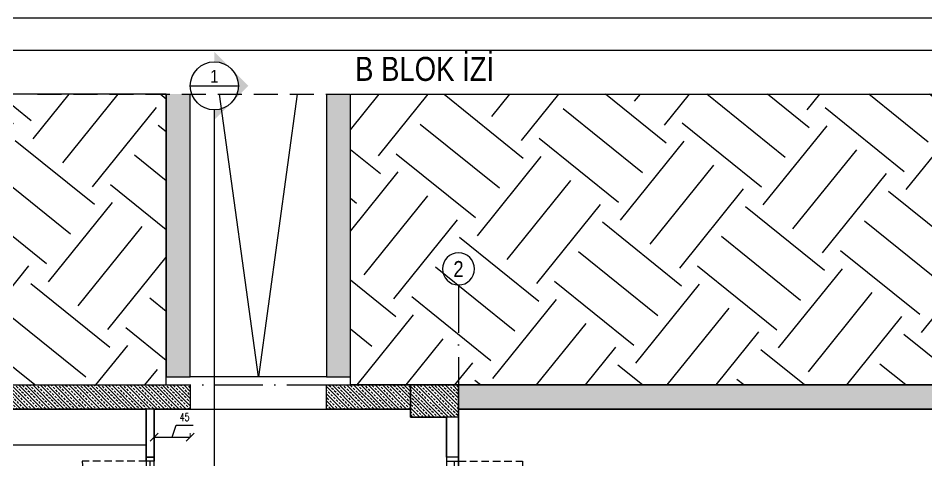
# Model space of a CAD drawing. Header units: millimetres. Extents: x 82776 to 137242, y 11666 to 27998.
# Drawn here: x 95060 to 96195, y 18556 to 19109 of the extents above; entities that cross this region are included whole.
import ezdxf
from ezdxf import colors
from ezdxf.entities.mleader import LeaderData, LeaderLine
from ezdxf.enums import TextEntityAlignment as Align
from ezdxf.math import Vec2, Vec3
from ezdxf.xclip import XClip

# ---------------------------------------------------------------- set-up
doc = ezdxf.new("R2010")
doc.units = ezdxf.units.MM
doc.header["$XCLIPFRAME"] = 0
for name, pattern in [('( Hidden )', [0.375, 0.25, -0.125]), ('ACAD_ISO10W100', [18, 12, -3, 0, -3]), ('DASHED', [15, 10, -5]), ('GC5102G0200$0$HIDDEN', [9.525, 6.35, -3.175])]:
    doc.linetypes.add(name, pattern=pattern)
doc.layers.add('0_IFC_Area', color=100, linetype='Continuous', plot=False)
for name, color, linetype in [('0_IFC_Dimension_Interior_Horizontal_50', 253, 'Continuous'), ('0_IFC_Elevation_3', 21, 'Continuous'), ('0_IFC_Elevation_5', 252, 'Continuous'), ('0_IFC_Grid', 14, 'ACAD_ISO10W100'), ('0_IFC_Grid_Text_100', 14, 'Continuous'), ('0_IFC_Hatch', 250, 'Continuous'), ('0_IFC_Hatch_Structure', 251, 'Continuous'), ('0_IFC_Legend_Viewport', 7, 'Continuous'), ('0_IFC_Notation_Section_50', 10, 'Continuous'), ('0_IFC_Room_Text(No)_50', 12, 'Continuous'), ('0_IFC_Stair_Text', 221, 'Continuous'), ('0_IFC_Steelsection', 20, 'Continuous'), ('0_IFC_Text_Explanation_50', 231, 'Continuous'), ('0_IFC_Window_Text', 60, 'Continuous'), ('1_IFC_Concrete_Section', 50, 'Continuous'), ('1_IFC_Door', 83, 'Continuous'), ('1_IFC_Stair', 210, 'Continuous'), ('1_IFC_Stair_Concrete', 252, '( Hidden )'), ('2_IFC_Handrail', 181, 'Continuous'), ('2_IFC_Wall', 130, 'Continuous'), ('3_IFC_Window', 136, 'Continuous'), ('6_IFC_Furniture', 35, 'Continuous'), ('6_IFC_Furniture_WC', 64, 'Continuous')]:
    doc.layers.add(name, color=color, linetype=linetype)
doc.layers.add('ZZZZ', color=6, linetype='Continuous', lineweight=0)
doc.styles.add('ARIAL-NARROW', font='ARIALN.TTF')
doc.styles.add('IFC_TEXT', font='ARIALN.TTF')
doc.styles.add('IFC_TEXT_DIM', font='romans.shx', dxfattribs={"width": 0.7})
doc.styles.get("Standard").update_dxf_attribs({"font": 'arial.ttf'})
doc.dimstyles.new('IFC_Dim50', dxfattribs={"dimtxt": 10, "dimasz": 10, "dimexe": 0.00125, "dimexo": 0.000625, "dimgap": 5, "dimtad": 1, "dimdec": 4, "dimrnd": 0.5, "dimzin": 9, "dimtxsty": 'IFC_TEXT_DIM', "dimblk": 'OBLIQUE', "dimcen": -2.5, "dimclrd": 256, "dimclre": 256, "dimclrt": 256, "dimazin": 0, "dimtfac": 1, "dimtdec": 4, "dimtix": 1, "dimtmove": 1, "dimatfit": 3, "dimfxl": 5, "dimfxlon": 1, "dimtfillclr": 256, "dimlwd": -1, "dimlwe": 5, "dimarcsym": 0})
pattern_1 = [(225, (-138374.2445, -33906.855), (4.49012806, -4.49012806), []), (225, (-138378.7346, -33906.855), (4.49012806, -4.49012806), [3.175, -1.5875])]
pattern_2 = [(225, (-98017.972, -21881.323), (4.49012806, -4.49012806), []), (225, (-98022.462, -21881.323), (4.49012806, -4.49012806), [3.175, -1.5875])]
pattern_3 = [(225, (-94669.722, -21180.152), (4.49012806, -4.49012806), []), (225, (-94674.212, -21180.152), (4.49012806, -4.49012806), [3.175, -1.5875])]

# ---------------------------------------------------------------- blocks, each defined once
blk = doc.blocks.new('*U1089')
at = {"layer": '0_IFC_Legend_Viewport', "transparency": 33554687}
blk.add_lwpolyline([(-2626, 2920), (0, 2920), (0, 0), (-2626, 0)], close=True, dxfattribs=at)
at = {"style": 'IFC_TEXT'}
for tag, p in [('PAFTA', (-2140, 17.9)), ('KOT', (-1159.1, 18)), ('OLCEK', (-110.4, 17.9))]:
    blk.add_attdef(tag, p, '', height=35, dxfattribs=at)
blk = doc.blocks.new('*U1504')
at = {"layer": '0_IFC_Hatch_Structure'}
blk.add_lwpolyline([(0, 0), (-90, 0)], dxfattribs=at)
at = {"layer": '1_IFC_Door', "linetype": 'GC5102G0200$0$HIDDEN', "ltscale": 1.5}
blk.add_lwpolyline([(-5, 0), (-5, 80)], dxfattribs=at)
at = {"layer": '1_IFC_Door'}
for points in [[(-85, 0), (-85, -10), (-90, -10), (-90, 0), (-85, 0)], [(-85, -5), (-5, -5), (-5, 0), (-85, 0)]]:
    blk.add_lwpolyline(points, dxfattribs=at)
blk.add_lwpolyline([(-5, -10), (-5, 0), (0, 0), (0, -10)], close=True, dxfattribs=at)
at = {"layer": '1_IFC_Door', "linetype": 'GC5102G0200$0$HIDDEN', "ltscale": 1.5}
blk.add_arc((-5, 0), 80, 90, 180, dxfattribs=at)
blk = doc.blocks.new('*U1491')
at = {"layer": '0_IFC_Hatch_Structure'}
blk.add_lwpolyline([(0, 0), (-90, 0)], dxfattribs=at)
at = {"layer": '1_IFC_Door', "linetype": 'GC5102G0200$0$HIDDEN', "ltscale": 1.5}
blk.add_lwpolyline([(-5, 0), (-5, 80)], dxfattribs=at)
at = {"layer": '1_IFC_Door'}
for points in [[(-85, 0), (-85, -15), (-90, -15), (-90, 0), (-85, 0)], [(-85, -5), (-5, -5), (-5, 0), (-85, 0)]]:
    blk.add_lwpolyline(points, dxfattribs=at)
blk.add_lwpolyline([(-5, -15), (-5, 0), (0, 0), (0, -15)], close=True, dxfattribs=at)
at = {"layer": '1_IFC_Door', "linetype": 'GC5102G0200$0$HIDDEN', "ltscale": 1.5}
blk.add_arc((-5, 0), 80, 90, 180, dxfattribs=at)
blk = doc.blocks.new('*U1128')
blk.add_wipeout([(0, 0), (245, 0), (245, -45), (0, -45)]).dxf.layer = '6_IFC_Furniture'
at = {"layer": '6_IFC_Furniture', "transparency": 33554687}
blk.add_lwpolyline([(0, -45), (0, 0), (245, 0), (245, -45)], close=True, dxfattribs=at)
blk = doc.blocks.new('C_B1_PLAN')
at = {"layer": '2_IFC_Wall'}
blk.add_lwpolyline([(40, -1105), (90, -1105), (90, -1120), (40, -1120)], dxfattribs=at)
at = {"transparency": 33554687, "xscale": -1}
blk.add_blockref('*U1491', (90, -1105, 2736.6), dxfattribs=at)
at = {"transparency": 33554687, "rotation": 180}
blk.add_blockref('*U1504', (90, -1495, 2736.6), dxfattribs=at)
at = {"rotation": 90}
blk.add_blockref('*U1128', (30, -1740), dxfattribs=at)
at = {"layer": '2_IFC_Wall'}
blk.add_lwpolyline([(30, -1485), (90, -1485), (90, -1495), (30, -1495)], dxfattribs=at)
blk = doc.blocks.new('C ZK ST')
at = {"layer": '0_IFC_Hatch_Structure', "transparency": 33554687}
h = blk.add_hatch(dxfattribs=at)
h.set_pattern_fill('ANSI33', color=256, angle=90)
h.set_pattern_definition([(135, (-35728.3245, 139834.061), (-4.49012806, -4.49012806), []), (135, (-35728.3245, 139838.551), (-4.49012806, -4.49012806), [3.175, -1.5875])])
h.paths.add_polyline_path([(-1186.4, 197.8), (-1186.4, 237.8), (-1126.4, 237.8), (-1126.4, 197.8)])
at = {"layer": '1_IFC_Concrete_Section'}
blk.add_lwpolyline([(-1186.4, 197.8), (-1186.4, 237.8), (-1126.4, 237.8), (-1126.4, 197.8)], close=True, dxfattribs=at)
blk = doc.blocks.new('C B1 ST')
at = {"layer": '0_IFC_Hatch_Structure', "transparency": 33554687}
h = blk.add_hatch(dxfattribs=at)
h.set_pattern_fill('ANSI33', color=256, angle=180)
h.set_pattern_definition(pattern_1)
h.paths.add_polyline_path([(30, 695), (0, 695), (0, 1740), (30, 1740)])
h = blk.add_hatch(dxfattribs=at)
h.set_pattern_fill('ANSI33', color=256, angle=180)
h.set_pattern_definition(pattern_1)
h.paths.add_polyline_path([(30, 530), (0, 530), (0, 635), (30, 635)])
h = blk.add_hatch(dxfattribs=at)
h.set_pattern_fill('ANSI33', color=256, angle=180)
h.set_pattern_definition([(225, (-138374.2445, -34181.855), (4.49012806, -4.49012806), []), (225, (-138378.7346, -34181.855), (4.49012806, -4.49012806), [3.175, -1.5875])])
h.paths.add_polyline_path([(30, 60), (0, 60), (0, 360), (30, 360)])
at = {"layer": '1_IFC_Concrete_Section'}
for points in [[(30, 695), (0, 695), (0, 1740), (30, 1740)], [(30, 530), (0, 530), (0, 635), (30, 635)], [(30, 60), (0, 60), (0, 360), (30, 360)]]:
    blk.add_lwpolyline(points, close=True, dxfattribs=at)
at = {"rotation": 90}
blk.add_blockref('C ZK ST', (237.8, 1821.4), dxfattribs=at)
blk = doc.blocks.new('C_B1_NET ALAN')
at = {"layer": '0_IFC_Area'}
for points in [[(275, -640), (225, -640), (225, -680), (30, -680), (30, -670), (0, -670), (0, 0), (30, 0), (30, 10), (275, 10)], [(285, -350), (285, 10), (605, 10), (605, 0), (650, 0), (650, -215), (395, -215), (395, -350)], [(1710, -690), (995, -690), (995, -225), (985, -225), (985, -690), (665, -690), (665, 10), (1710, 10), (1710, 0), (1750, 0), (1750, -670), (1710, -670)]]:
    blk.add_lwpolyline(points, close=True, dxfattribs=at)
blk = doc.blocks.new('0_IFC_AXIS_TEXT_100')
at = {"layer": '0_IFC_Grid_Text_100'}
blk.add_circle((0, 1000), 1000, dxfattribs=at)
at = {"layer": '0_IFC_Grid_Text_100', "style": 'IFC_TEXT'}
blk.add_attdef('AXIS_NO', text='', height=1000, dxfattribs=at).set_placement((0, 993), align=Align.MIDDLE_CENTER)
blk = doc.blocks.new('C_AKS')
at = {"layer": '0_IFC_Grid', "ltscale": 5}
for points in [[(0.00009, -1950), (0.00009, 130)], [(-124.99991, -1105), (875.00231, -1105)]]:
    blk.add_lwpolyline(points, dxfattribs=at)
ref = blk.add_blockref('0_IFC_AXIS_TEXT_100', (-124.99991, -1105), dxfattribs=dict(xscale=-0.02, yscale=0.02, zscale=0.02, rotation=90))
ref.add_attrib('AXIS_NO', '2', dxfattribs={"layer": '0_IFC_Grid_Text_100', "height": 20, "rotation": 90, "style": 'IFC_TEXT'}).set_placement((-144.85422, -1105), align=Align.MIDDLE_CENTER)
blk = doc.blocks.new('_Oblique')
at = {"color": 0, "linetype": 'ByBlock', "lineweight": -2}
blk.add_line((-0.5, -0.5), (0.5, 0.5), dxfattribs=at)
blk = doc.blocks.new('*D1458')
at = {"layer": '0_IFC_Dimension_Interior_Horizontal_50', "transparency": 16777216}
for p, q in [((337.5, -65), (342.3, -50)), ((342.3, -50), (363.6, -50)), ((315, -65), (360, -65))]:
    blk.add_line(p, q, dxfattribs=at)
at = {"layer": '0_IFC_Dimension_Interior_Horizontal_50', "lineweight": 5, "transparency": 16777216}
for p, q in [((315, -60), (315, -65)), ((360, -60), (360, -65))]:
    blk.add_line(p, q, dxfattribs=at)
at = {"layer": 'Defpoints', "color": 0, "transparency": 16777216}
for p in [(315, -30), (360, -30), (360, -65)]:
    blk.add_point(p, dxfattribs=at)
at = {"layer": '0_IFC_Dimension_Interior_Horizontal_50', "transparency": 16777216, "xscale": 10, "yscale": 10, "zscale": 10, "rotation": 180}
blk.add_blockref('_Oblique', (315, -65), dxfattribs=at)
at = {"layer": '0_IFC_Dimension_Interior_Horizontal_50', "transparency": 16777216, "xscale": 10, "yscale": 10, "zscale": 10}
blk.add_blockref('_Oblique', (360, -65), dxfattribs=at)
at = {"layer": '0_IFC_Dimension_Interior_Horizontal_50', "transparency": 16777216, "insert": (352.9, -40), "char_height": 10, "attachment_point": 5, "style": 'IFC_TEXT_DIM'}
blk.add_mtext('45', dxfattribs=at)
blk = doc.blocks.new('B NK ST')
at = {"layer": '0_IFC_Hatch_Structure', "transparency": 33554687}
h = blk.add_hatch(dxfattribs=at)
h.set_pattern_fill('ANSI33', color=256, angle=180)
h.set_pattern_definition(pattern_2)
h.paths.add_polyline_path([(0, 1230), (40, 1230), (40, 1170), (0, 1170)])
h = blk.add_hatch(dxfattribs=at)
h.set_pattern_fill('ANSI33', color=256, angle=180)
h.set_pattern_definition(pattern_2)
h.paths.add_polyline_path([(640, 1230), (680, 1230), (680, 1170), (640, 1170)])
h = blk.add_hatch(dxfattribs=at)
h.set_pattern_fill('ANSI33', color=256, angle=180)
h.set_pattern_definition(pattern_2)
h.paths.add_polyline_path([(1320, 1230), (1360, 1230), (1360, 1170), (1320, 1170)])
h = blk.add_hatch(dxfattribs=at)
h.set_pattern_fill('ANSI33', color=256, angle=180)
h.set_pattern_definition(pattern_2)
h.paths.add_polyline_path([(1960, 1230), (2000, 1230), (2000, 1170), (1960, 1170)])
h = blk.add_hatch(dxfattribs=at)
h.set_pattern_fill('ANSI33', color=256, angle=180)
h.set_pattern_definition(pattern_2)
h.paths.add_polyline_path([(1360, 59.9), (1360, -0.1), (1320, -0.1), (1320, 59.9)])
h = blk.add_hatch(dxfattribs=at)
h.set_pattern_fill('ANSI33', color=256, angle=180)
h.set_pattern_definition(pattern_2)
h.paths.add_polyline_path([(1960, 60), (2000, 60), (2000, 0), (1960, 0)])
h = blk.add_hatch(dxfattribs=at)
h.set_pattern_fill('ANSI33', color=256, angle=180)
h.set_pattern_definition(pattern_2)
h.paths.add_polyline_path([(0, 0), (0, 40), (60, 40), (60, 0)])
h = blk.add_hatch(dxfattribs=at)
h.set_pattern_fill('ANSI33', color=256, angle=180)
h.set_pattern_definition(pattern_2)
h.paths.add_polyline_path([(640, 0), (640, 40), (700, 40), (700, 0)])
at = {"layer": '0_IFC_Steelsection'}
for points in [[(1495, 330), (1480, 330), (1480, 345), (1495, 345)], [(1690, 330), (1675, 330), (1675, 345), (1690, 345)], [(1495, 150), (1480, 150), (1480, 165), (1495, 165)], [(1690, 150), (1675, 150), (1675, 165), (1690, 165)]]:
    blk.add_lwpolyline(points, close=True, dxfattribs=at)
at = {"layer": '1_IFC_Concrete_Section'}
for points in [[(0, 1230), (40, 1230), (40, 1170), (0, 1170)], [(640, 1230), (680, 1230), (680, 1170), (640, 1170)], [(1320, 1230), (1360, 1230), (1360, 1170), (1320, 1170)], [(1960, 1230), (2000, 1230), (2000, 1170), (1960, 1170)], [(1360, 59.9), (1360, -0.1), (1320, -0.1), (1320, 59.9)], [(1960, 60), (2000, 60), (2000, 0), (1960, 0)], [(0, 0), (0, 40), (60, 40), (60, 0)], [(640, 0), (640, 40), (700, 40), (700, 0)]]:
    blk.add_lwpolyline(points, close=True, dxfattribs=at)
at = {"layer": '3_IFC_Window'}
for points in [[(1495, 345), (1540, 345), (1540, 335), (1495, 335)], [(1675, 345), (1630, 345), (1630, 335), (1675, 335)], [(1480, 330), (1480, 165)], [(1540, 340), (1495, 340)], [(1495, 330), (1495, 165)], [(1630, 340), (1675, 340)], [(1675, 330), (1675, 165)], [(1690, 330), (1690, 165)], [(1495, 165), (1675, 165)], [(1495, 150), (1675, 150)]]:
    blk.add_lwpolyline(points, dxfattribs=at)
at = {"layer": '3_IFC_Window', "elevation": -15965.8}
for points in [[(1517.5, 329.8), (1562.5, 329.8), (1562.5, 324.8), (1517.5, 324.8)], [(1652.5, 329.8), (1607.5, 329.8), (1607.5, 324.8), (1652.5, 324.8)]]:
    blk.add_lwpolyline(points, close=True, dxfattribs=at)
for points in [[(1562.5, 327.3), (1517.5, 327.3)], [(1607.5, 327.3), (1652.5, 327.3)]]:
    blk.add_lwpolyline(points, dxfattribs=at)
at = {"layer": '0_IFC_Text_Explanation_50', "insert": (1661.5, 288.5, 425.7), "char_height": 10, "attachment_point": 3, "style": 'IFC_TEXT'}
blk.add_mtext_dynamic_manual_height_columns('\\pxql;0.14 m/sn hızını geçmeyen lift yapılacaktır. ', width=136.083, gutter_width=6.25, heights=[0], dxfattribs=at)
blk = doc.blocks.new('B B1 ST')
at = {"layer": '0_IFC_Hatch_Structure', "transparency": 33554687}
h = blk.add_hatch(dxfattribs=at)
h.set_pattern_fill('ANSI33', color=256, angle=180)
h.set_pattern_definition(pattern_3)
h.paths.add_polyline_path([(-590, 575), (0, 575), (0, 1170), (30, 1170), (30, 545), (-590, 545)])
h = blk.add_hatch(dxfattribs=at)
h.set_pattern_fill('ANSI33', color=256, angle=180)
h.set_pattern_definition(pattern_3)
h.paths.add_polyline_path([(1970, 530), (2590, 530), (2590, 560), (2000, 560), (2000, 1170), (1970, 1170)])
h = blk.add_hatch(dxfattribs=at)
h.set_pattern_fill('ANSI33', color=256, angle=90)
h.set_pattern_definition([(135, (-22411.33, 99827.965), (-4.49012806, -4.49012806), []), (135, (-22411.33, 99832.4553), (-4.49012806, -4.49012806), [3.175, -1.5875])])
h.paths.add_polyline_path([(700, 570), (700, 530), (640, 530), (640, 570)])
h = blk.add_hatch(dxfattribs=at)
h.set_pattern_fill('ANSI33', color=256, angle=90)
h.set_pattern_definition([(135, (-21751.3436, 99827.965), (-4.49012806, -4.49012806), []), (135, (-21751.3436, 99832.4553), (-4.49012806, -4.49012806), [3.175, -1.5875])])
h.paths.add_polyline_path([(1360, 570), (1360, 530), (1300, 530), (1300, 570)])
h = blk.add_hatch(dxfattribs=at)
h.set_pattern_fill('ANSI33', color=256, angle=180)
h.set_pattern_definition(pattern_3)
h.paths.add_polyline_path([(-900, 535), (-900, 140), (-375, 140), (-375, 170), (-870, 170), (-870, 535)])
h = blk.add_hatch(dxfattribs=at)
h.set_pattern_fill('ANSI33', color=256, angle=180)
h.set_pattern_definition(pattern_3)
h.paths.add_polyline_path([(2000, 330), (2590, 330), (2590, 360), (1970, 360), (1970, 60), (2000, 60), (2000, 330)])
h = blk.add_hatch(dxfattribs=at)
h.set_pattern_fill('ANSI33', color=256, angle=180)
h.set_pattern_definition(pattern_3)
h.paths.add_polyline_path([(30, 170), (0, 170), (0, 40), (30, 40)])
h = blk.add_hatch(dxfattribs=at)
h.set_pattern_fill('ANSI33', color=256, angle=180)
h.set_pattern_definition(pattern_3)
h.paths.add_polyline_path([(-375, 140), (-375, 60), (0, 60), (0, 35), (-400, 35), (-400, 140)])
h = blk.add_hatch(dxfattribs=at)
h.set_pattern_fill('ANSI33', color=256, angle=180)
h.set_pattern_definition([(225, (-95989.7425, -21180.262), (4.49012806, -4.49012806), []), (225, (-95994.2326, -21180.262), (4.49012806, -4.49012806), [3.175, -1.5875])])
h.paths.add_polyline_path([(60, -0.1), (640, -0.1), (640, 29.9), (60, 29.9)])
h = blk.add_hatch(dxfattribs=at)
h.set_pattern_fill('ANSI33', color=256, angle=180)
h.set_pattern_definition([(225, (-95309.722, -21180.262), (4.49012806, -4.49012806), []), (225, (-95314.212, -21180.262), (4.49012806, -4.49012806), [3.175, -1.5875])])
h.paths.add_polyline_path([(700, -0.1), (1320, -0.1), (1320, 29.9), (700, 29.9)])
h = blk.add_hatch(dxfattribs=at)
h.set_pattern_fill('ANSI33', color=256, angle=180)
h.set_pattern_definition(pattern_3)
h.paths.add_polyline_path([(1360, 0), (1960, 0), (1960, 30), (1360, 30)])
at = {"layer": '1_IFC_Concrete_Section'}
for points in [[(-590, 575), (0, 575), (0, 1170), (30, 1170), (30, 545), (-590, 545)], [(700, 570), (700, 530), (640, 530), (640, 570)], [(1360, 570), (1360, 530), (1300, 530), (1300, 570)], [(-900, 535), (-900, 140), (-375, 140), (-375, 170), (-870, 170), (-870, 535)], [(30, 170), (0, 170), (0, 40), (30, 40)], [(-375, 140), (-375, 60), (0, 60), (0, 35), (-400, 35), (-400, 140)], [(60, -0.1), (640, -0.1), (640, 29.9), (60, 29.9)], [(700, -0.1), (1320, -0.1), (1320, 29.9), (700, 29.9)], [(1360, 0), (1960, 0), (1960, 30), (1360, 30)]]:
    blk.add_lwpolyline(points, close=True, dxfattribs=at)
at = {"layer": '1_IFC_Concrete_Section', "elevation": 425.7}
for points in [[(1970, 530), (2590, 530), (2590, 560), (2000, 560), (2000, 1170), (1970, 1170), (1970, 530)], [(2000, 330), (2590, 330), (2590, 360), (1970, 360), (1970, 60), (2000, 60), (2000, 330)]]:
    blk.add_lwpolyline(points, close=True, dxfattribs=at)
blk.add_blockref('B NK ST', (0, 0))
blk = doc.blocks.new('*U688')
at = {"layer": '0_IFC_Hatch_Structure'}
blk.add_lwpolyline([(0, 0), (-90, 0)], dxfattribs=at)
at = {"layer": '1_IFC_Door', "linetype": 'GC5102G0200$0$HIDDEN', "ltscale": 1.5}
blk.add_lwpolyline([(-5, 0), (-5, 80)], dxfattribs=at)
at = {"layer": '1_IFC_Door'}
for points in [[(-85, 0), (-85, -10), (-90, -10), (-90, 0), (-85, 0)], [(-85, -5), (-5, -5), (-5, 0), (-85, 0)]]:
    blk.add_lwpolyline(points, dxfattribs=at)
blk.add_lwpolyline([(-5, -10), (-5, 0), (0, 0), (0, -10)], close=True, dxfattribs=at)
at = {"layer": '1_IFC_Door', "linetype": 'GC5102G0200$0$HIDDEN', "ltscale": 1.5}
blk.add_arc((-5, 0), 80, 90, 180, dxfattribs=at)
blk = doc.blocks.new('*U1587')
at = {"layer": '0_IFC_Hatch_Structure'}
blk.add_lwpolyline([(0, 0), (-90, 0)], dxfattribs=at)
at = {"layer": '1_IFC_Door', "linetype": 'GC5102G0200$0$HIDDEN', "ltscale": 1.5}
blk.add_lwpolyline([(-5, 0), (-5, 80)], dxfattribs=at)
at = {"layer": '1_IFC_Door'}
for points in [[(-85, 0), (-85, -10), (-90, -10), (-90, 0), (-85, 0)], [(-85, -5), (-5, -5), (-5, 0), (-85, 0)]]:
    blk.add_lwpolyline(points, dxfattribs=at)
blk.add_lwpolyline([(-5, -10), (-5, 0), (0, 0), (0, -10)], close=True, dxfattribs=at)
at = {"layer": '1_IFC_Door', "linetype": 'GC5102G0200$0$HIDDEN', "ltscale": 1.5}
blk.add_arc((-5, 0), 80, 90, 180, dxfattribs=at)
blk = doc.blocks.new('*U1588')
at = {"layer": '0_IFC_Hatch_Structure'}
blk.add_lwpolyline([(0, 0), (-90, 0)], dxfattribs=at)
at = {"layer": '1_IFC_Door', "linetype": 'GC5102G0200$0$HIDDEN', "ltscale": 1.5}
blk.add_lwpolyline([(-5, 0), (-5, 80)], dxfattribs=at)
at = {"layer": '1_IFC_Door'}
for points in [[(-85, 0), (-85, -10), (-90, -10), (-90, 0), (-85, 0)], [(-85, -5), (-5, -5), (-5, 0), (-85, 0)]]:
    blk.add_lwpolyline(points, dxfattribs=at)
blk.add_lwpolyline([(-5, -10), (-5, 0), (0, 0), (0, -10)], close=True, dxfattribs=at)
at = {"layer": '1_IFC_Door', "linetype": 'GC5102G0200$0$HIDDEN', "ltscale": 1.5}
blk.add_arc((-5, 0), 80, 90, 180, dxfattribs=at)
blk = doc.blocks.new('*U1589')
at = {"layer": '0_IFC_Hatch_Structure'}
blk.add_lwpolyline([(0, 0), (-90, 0)], dxfattribs=at)
at = {"layer": '1_IFC_Door', "linetype": 'GC5102G0200$0$HIDDEN', "ltscale": 1.5}
blk.add_lwpolyline([(-5, 0), (-5, 80)], dxfattribs=at)
at = {"layer": '1_IFC_Door'}
for points in [[(-85, 0), (-85, -10), (-90, -10), (-90, 0), (-85, 0)], [(-85, -5), (-5, -5), (-5, 0), (-85, 0)]]:
    blk.add_lwpolyline(points, dxfattribs=at)
blk.add_lwpolyline([(-5, -10), (-5, 0), (0, 0), (0, -10)], close=True, dxfattribs=at)
at = {"layer": '1_IFC_Door', "linetype": 'GC5102G0200$0$HIDDEN', "ltscale": 1.5}
blk.add_arc((-5, 0), 80, 90, 180, dxfattribs=at)
blk = doc.blocks.new('*U1590')
at = {"layer": '0_IFC_Hatch_Structure'}
blk.add_lwpolyline([(0, 0), (-90, 0)], dxfattribs=at)
at = {"layer": '1_IFC_Door', "linetype": 'GC5102G0200$0$HIDDEN', "ltscale": 1.5}
blk.add_lwpolyline([(-5, 0), (-5, 80)], dxfattribs=at)
at = {"layer": '1_IFC_Door'}
for points in [[(-85, 0), (-85, -10), (-90, -10), (-90, 0), (-85, 0)], [(-85, -5), (-5, -5), (-5, 0), (-85, 0)]]:
    blk.add_lwpolyline(points, dxfattribs=at)
blk.add_lwpolyline([(-5, -10), (-5, 0), (0, 0), (0, -10)], close=True, dxfattribs=at)
at = {"layer": '1_IFC_Door', "linetype": 'GC5102G0200$0$HIDDEN', "ltscale": 1.5}
blk.add_arc((-5, 0), 80, 90, 180, dxfattribs=at)
blk = doc.blocks.new('IFC_KLOZET')
blk.add_wipeout([(-18, 0), (18, 0), (18, -40.4), (18, -40.4), (18, -41.3), (17.9, -41.8), (17.6, -43.5), (16.5, -46.3), (15.2, -48.4), (14.5, -49.2), (14.2, -49.5), (12.9, -50.6), (12.2, -51.2), (11.5, -51.6), (10, -52.3), (8.7, -52.8), (7.6, -53.1), (6.8, -53.2), (6.2, -53.3), (5.3, -53.3), (-5, -53.4), (-6.5, -53.3), (-7.8, -53), (-9.5, -52.5), (-10, -52.3), (-11, -51.9), (-12, -51.3), (-13.4, -50.2), (-13.7, -50), (-14.2, -49.5), (-15.1, -48.5), (-16, -47.2), (-17, -45), (-17.5, -43.7), (-17.8, -42.5), (-17.9, -41.3), (-18, -40.4)]).dxf.layer = '6_IFC_Furniture_WC'
at = {"layer": '6_IFC_Furniture_WC'}
for p, q in [((-18, -40.4), (-18, 0)), ((18, -40.4), (18, 0)), ((-5, -10.4), (-11.4, -10.4)), ((-7.8, -7.8), (-7.8, -13.5)), ((10.5, -10.4), (4.1, -10.4)), ((7.8, -7.8), (7.8, -13.5)), ((4.5, -16.9), (-4.5, -16.9)), ((3.3, -18.5), (-3.3, -18.5)), ((0, -20.9), (0, -37.3)), ((-13, -40.4), (-13, -25.4)), ((-11.6, -40.4), (-11.6, -26.8)), ((5.5, -28.9), (-6.1, -28.9)), ((-5.4, -26.5), (-5.4, -31.3)), ((2.4, -23.5), (-2.4, -23.5)), ((5.4, -26.5), (5.4, -31.3)), ((11.6, -40.4), (11.6, -26.8)), ((13, -40.4), (13, -25.4)), ((-2.4, -34.3), (2.4, -34.3)), ((5, -53.4), (-5, -53.4)), ((4.5, -47.5), (-4.5, -47.5)), ((4.5, -48.9), (-4.5, -48.9))]:
    blk.add_line(p, q, dxfattribs=at)
blk.add_lwpolyline([(18, 0), (-18, 0)], dxfattribs=at)
for centre in [(-7.8, -10.4), (7.8, -10.4)]:
    blk.add_circle(centre, 0.75, dxfattribs=at)
for centre, radius, start, end in [((-7.8, -10.4), 0.75, 90, 270), ((-7.8, -10.4), 0.75, 270, 90), ((7.8, -10.4), 0.75, 90, 270), ((7.8, -10.4), 0.75, 270, 90), ((-4.5, -25.4), 8.5, 90, 180), ((-3.3, -26.8), 8.3, 90, 180), ((3.3, -26.8), 8.3, 0, 90), ((4.5, -25.4), 8.5, 0, 90), ((-2.4, -26.5), 3, 90, 180), ((-2.4, -31.3), 3, 180, 270), ((2.4, -26.5), 3, 0, 90), ((2.4, -31.3), 3, 270, 0), ((-5, -40.4), 13, 180, 270), ((-4.5, -40.4), 8.5, 180, 270), ((-4.5, -40.4), 7.1, 180, 270), ((4.5, -40.4), 8.5, 270, 0), ((4.5, -40.4), 7.1, 270, 0), ((5, -40.4), 13, 270, 0)]:
    blk.add_arc(centre, radius, start, end, dxfattribs=at)
blk = doc.blocks.new('*U1591')
blk.add_wipeout([(-60, 0), (-60, -45), (60, -45), (60, 0)]).dxf.layer = '6_IFC_Furniture_WC'
at = {"layer": '6_IFC_Furniture_WC'}
blk.add_lwpolyline([(-60, 0), (60, 0), (60, -45), (-60, -45)], close=True, dxfattribs=at)
blk.add_wipeout([(22.4, -24.9), (21.9, -29.3), (20.6, -33.5), (18.6, -37.4), (15.8, -40.8), (12.4, -43.6), (8.5, -45.6), (4.3, -46.9), (-0.1, -47.4), (-4.4, -46.9), (-8.6, -45.7), (-12.5, -43.6), (-15.9, -40.8), (-18.7, -37.4), (-20.8, -33.5), (-22, -29.3), (-22.5, -24.9), (-22, -20.6), (-20.8, -16.4), (-18.7, -12.5), (-15.9, -9.1), (-12.5, -6.3), (-8.6, -4.2), (-4.4, -3), (-0.1, -2.5), (4.3, -3), (8.5, -4.2), (12.4, -6.3), (15.8, -9.1), (18.6, -12.5), (20.6, -16.4), (21.9, -20.6)])
at = {"layer": '6_IFC_Furniture_WC', "transparency": 33554687}
for centre, radius in [((0, -9.1), 1.75), ((0, -25), 4.09), ((0, -25), 2.25)]:
    blk.add_circle(centre, radius, dxfattribs=at)
for centre, radius, start, end in [((-0.1, -24.9), 22.4, 270.1581, 269.7844), ((0, -25), 20.3, 169.739, 180.2052), ((-11.4, -22.6), 8.67, 154.5114, 172.0909), ((-14.2, -21.7), 5.74, 118.7614, 150.625), ((-13.5, -23.1), 7.33, 90.3663, 118.8117), ((2, -572.4), 556.9, 90.2048, 91.5951), ((-2, -572.4), 556.9, 88.4049, 89.7952), ((13.5, -23.1), 7.33, 61.1883, 89.6337), ((14.2, -21.7), 5.74, 29.375, 61.2386), ((11.4, -22.6), 8.67, 7.9091, 25.4886), ((0, -25), 20.3, 359.7948, 10.261), ((0.1, -25), 20.4, 180.1324, 197.4867), ((-0.1, -25.1), 20.2, 197.4163, 229.8264), ((0.1, -25.1), 20.2, 310.1736, 342.5837), ((-0.1, -25), 20.4, 342.5133, 359.8676), ((0, -25), 20.3, 229.7464, 252.6938), ((0, -25.1), 20.3, 252.6529, 269.9724), ((0, -25.1), 20.3, 270.0276, 287.3471), ((0, -25), 20.3, 287.3062, 310.2536)]:
    blk.add_arc(centre, radius, start, end, dxfattribs=at)
blk.add_ellipse((0, -16.4), major_axis=(-1.19, 0), ratio=0.133501, dxfattribs=at)
blk = doc.blocks.new('*U1592')
blk.add_wipeout([(-131.4, 0), (-131.4, -45), (54.7, -45), (54.7, 0)]).dxf.layer = '6_IFC_Furniture_WC'
at = {"layer": '6_IFC_Furniture_WC'}
blk.add_lwpolyline([(-131.4, 0), (54.7, 0), (54.7, -45), (-131.4, -45)], close=True, dxfattribs=at)
blk.add_wipeout([(22.4, -24.9), (21.9, -29.3), (20.6, -33.5), (18.6, -37.4), (15.8, -40.8), (12.4, -43.6), (8.5, -45.6), (4.3, -46.9), (-0.1, -47.4), (-4.4, -46.9), (-8.6, -45.7), (-12.5, -43.6), (-15.9, -40.8), (-18.7, -37.4), (-20.8, -33.5), (-22, -29.3), (-22.5, -24.9), (-22, -20.6), (-20.8, -16.4), (-18.7, -12.5), (-15.9, -9.1), (-12.5, -6.3), (-8.6, -4.2), (-4.4, -3), (-0.1, -2.5), (4.3, -3), (8.5, -4.2), (12.4, -6.3), (15.8, -9.1), (18.6, -12.5), (20.6, -16.4), (21.9, -20.6)])
at = {"layer": '6_IFC_Furniture_WC', "transparency": 33554687}
for centre, radius in [((0, -9.1), 1.75), ((0, -25), 4.09), ((0, -25), 2.25)]:
    blk.add_circle(centre, radius, dxfattribs=at)
for centre, radius, start, end in [((-0.1, -24.9), 22.4, 270.1581, 269.7844), ((0, -25), 20.3, 169.739, 180.2052), ((-11.4, -22.6), 8.67, 154.5114, 172.0909), ((-14.2, -21.7), 5.74, 118.7614, 150.625), ((-13.5, -23.1), 7.33, 90.3663, 118.8117), ((2, -572.4), 556.9, 90.2048, 91.5951), ((-2, -572.4), 556.9, 88.4049, 89.7952), ((13.5, -23.1), 7.33, 61.1883, 89.6337), ((14.2, -21.7), 5.74, 29.375, 61.2386), ((11.4, -22.6), 8.67, 7.9091, 25.4886), ((0, -25), 20.3, 359.7948, 10.261), ((0.1, -25), 20.4, 180.1324, 197.4867), ((-0.1, -25.1), 20.2, 197.4163, 229.8264), ((0.1, -25.1), 20.2, 310.1736, 342.5837), ((-0.1, -25), 20.4, 342.5133, 359.8676), ((0, -25), 20.3, 229.7464, 252.6938), ((0, -25.1), 20.3, 252.6529, 269.9724), ((0, -25.1), 20.3, 270.0276, 287.3471), ((0, -25), 20.3, 287.3062, 310.2536)]:
    blk.add_arc(centre, radius, start, end, dxfattribs=at)
blk.add_ellipse((0, -16.4), major_axis=(-1.19, 0), ratio=0.133501, dxfattribs=at)
blk = doc.blocks.new('*U1593')
at = {"layer": '0_IFC_Window_Text'}
blk.add_circle((120, 37.2), 16.3, dxfattribs=at)
at = {"layer": '0_IFC_Window_Text', "style": 'ARIAL-NARROW'}
blk.add_attdef('TİP', (108.8, 31.7), '', height=10, dxfattribs=at)
blk.add_wipeout([(0, 15), (240, 15), (240, -15), (0, -15)]).dxf.layer = '3_IFC_Window'
at = {"layer": '0_IFC_Elevation_5'}
blk.add_lwpolyline([(0, 5), (0, -15), (240, -15), (240, 5)], dxfattribs=at)
at = {"layer": '2_IFC_Wall'}
for points in [[(0, 15), (0, -15)], [(240, 15), (240, -15)]]:
    blk.add_lwpolyline(points, dxfattribs=at)
at = {"layer": '3_IFC_Window'}
for points in [[(0, 5), (5, 5), (5, 15), (0, 15)], [(235, 5), (240, 5), (240, 15), (235, 15)]]:
    blk.add_lwpolyline(points, close=True, dxfattribs=at)
for points in [[(0, 15), (240, 15)], [(5, 10), (235, 10)], [(5, 5), (235, 5)]]:
    blk.add_lwpolyline(points, dxfattribs=at)
at = {"layer": '0_IFC_Window_Text', "insert": (106.2, -25.7), "char_height": 10, "attachment_point": 1, "rotation": 90, "style": 'ARIAL-NARROW'}
blk.add_mtext_dynamic_manual_height_columns('240', width=65.154, gutter_width=50, heights=[0], dxfattribs=at)
blk.add_wipeout([(117.5, 15), (122.5, 15), (122.5, 5), (117.5, 5)]).dxf.layer = '3_IFC_Window'
at = {"layer": '0_IFC_Window_Text'}
blk.add_lwpolyline([(120, 20.9), (120, -25.7)], dxfattribs=at)
at = {"layer": '3_IFC_Window'}
blk.add_lwpolyline([(117.5, 5), (122.5, 5), (122.5, 15), (117.5, 15)], close=True, dxfattribs=at)
at = {"layer": '0_IFC_Window_Text', "style": 'ARIAL-NARROW'}
blk.add_attdef('YUKSEKLIK', (133.7, -24.4), '', height=10, rotation=90, dxfattribs=at)
blk = doc.blocks.new('*U1082')
at = {"layer": '0_IFC_Room_Text(No)_50'}
h = blk.add_hatch(color=256, dxfattribs=at)
h.paths.add_polyline_path([(1061, 0), (530, 530, -0.414214), (530, -530)])
h.paths.add_polyline_path([(530, -530, -0.198912), (0, -750), (0, -1061)])
h.paths.add_polyline_path([(530, 530), (0, 1061), (0, 750, -0.198912)])
at = {"layer": '0_IFC_Room_Text(No)_50', "linetype": 'Continuous'}
blk.add_line((-750, 0), (750, 0), dxfattribs=at)
blk.add_circle((0, 0), 750, dxfattribs=at)
at = {"layer": '0_IFC_Room_Text(No)_50', "style": 'IFC_TEXT'}
blk.add_attdef('NO', text='', height=400, dxfattribs=at).set_placement((0, 100), align=Align.CENTER)
for p in [(0, -100), (0, -374)]:
    blk.add_attdef('SHEET', text='', height=200, dxfattribs=at).set_placement(p, align=Align.TOP_CENTER)
blk = doc.blocks.new('C B1 KESIT YERLERI')
at = {"layer": '0_IFC_Notation_Section_50', "linetype": 'DASHED', "ltscale": 3, "const_width": 2, "elevation": 5473.3}
blk.add_lwpolyline([(390, 343.7), (390, -875)], dxfattribs=at)
ref = blk.add_blockref('*U1082', (390, 373.7, 5473.3), dxfattribs=dict(xscale=0.0400000000259542, yscale=0.0400000000259542, zscale=0.0400000000259542))
ref.add_attrib('NO', '1', dxfattribs={"layer": '0_IFC_Room_Text(No)_50', "height": 16, "style": 'IFC_TEXT'}).set_placement((390, 377.7, 5473.3), align=Align.CENTER)
blk = doc.blocks.new('C_B1_IC OLCU')
at = {"layer": '0_IFC_Dimension_Interior_Horizontal_50'}
dim = blk.add_linear_dim(base=(360, -65), p1=(315.00002, -30.00003), p2=(360, -30), dimstyle='IFC_Dim50', dxfattribs=at)
dim.commit()
dim.dimension.update_dxf_attribs({"geometry": '*D1458', "text_midpoint": (347.25309, -50), "dimtype": 128})
blk = doc.blocks.new('B_B1 PLAN')
at = {"layer": '0_IFC_Hatch'}
h = blk.add_hatch(color=255, dxfattribs=at)
h.dxf.hatch_style = 1
h.paths.add_polyline_path([(1544.1, 35), (1365, 35), (1365, 352), (1370, 352), (1370, 40), (1542.8, 40)])
h = blk.add_hatch(color=255, dxfattribs=at)
h.dxf.hatch_style = 1
h.paths.add_polyline_path([(1548, 40), (1800, 40), (1800, 345), (1805, 345), (1805, 35), (1549.2, 35)])
at = {"layer": '0_IFC_Elevation_3', "elevation": 425.7}
for points in [[(1970, 530), (1970, 360)], [(1970, 530), (2590, 445), (1970, 360)]]:
    blk.add_lwpolyline(points, dxfattribs=at)
at = {"layer": '0_IFC_Elevation_3'}
blk.add_lwpolyline([(2590, 530), (2590, 360)], dxfattribs=at)
at = {"layer": '1_IFC_Stair'}
for points, elevation in [([(1360, 92.2), (1480, 150)], -3036.6), ([(1437.2, 30), (1495, 150)], -1518.3), ([(1732.8, 30), (1675, 150)], -1518.3), ([(1810, 92.2), (1690, 150)], -3036.6)]:
    blk.add_lwpolyline(points, dxfattribs=dict(at, elevation=elevation))
blk.add_circle((1750, 345), 5, dxfattribs=at)
at = {"layer": '1_IFC_Stair_Concrete', "ltscale": 25, "transparency": 33554687}
for points in [[(1480, 352), (1360, 352)], [(1690, 338), (1810, 338)], [(1480, 322), (1360, 322)], [(1690, 308), (1810, 308)], [(1480, 292), (1360, 292)], [(1690, 278), (1810, 278)], [(1480, 262), (1360, 262)], [(1690, 248), (1810, 248)], [(1480, 232), (1360, 232)], [(1690, 218), (1810, 218)], [(1480, 202), (1360, 202)], [(1690, 188), (1810, 188)], [(1480, 172), (1360, 172)], [(1690, 158), (1810, 158)]]:
    blk.add_lwpolyline(points, dxfattribs=at)
for points, elevation in [([(1360, 100), (1480, 157.8)], -3036.6), ([(1429.4, 30), (1487.2, 150)], -1518.3), ([(1503, 150), (1503, 30)], -1518.3), ([(1533, 150), (1533, 99.9)], -1518.3), ([(1563, 150), (1563, 30)], -1518.3), ([(1593, 150), (1593, 30)], -1518.3), ([(1623, 150), (1623, 30)], -1518.3), ([(1653, 150), (1653, 30)], -1518.3), ([(1725, 30), (1667.2, 150)], -1518.3), ([(1810, 84.4), (1673.9, 150)], -3036.6), ([(1533, 79.3), (1533, 30)], -1518.3)]:
    blk.add_lwpolyline(points, dxfattribs=dict(at, elevation=elevation))
at = {"layer": '2_IFC_Handrail'}
for points in [[(1544.1, 35), (1365, 35), (1365, 352), (1370, 352), (1370, 40), (1542.8, 40)], [(1548, 40), (1800, 40), (1800, 345), (1805, 345), (1805, 35), (1549.2, 35)]]:
    blk.add_lwpolyline(points, close=True, dxfattribs=at)
at = {"layer": '2_IFC_Wall'}
for points, elevation in [([(40, 1230), (640, 1230), (640, 1210), (40, 1210)], 425.7), ([(1530, 895), (1660, 895), (1660, 540), (1470, 540), (1470, 530), (1680, 530), (1680, 540), (1670, 540), (1670, 1210), (1960, 1210), (1960, 1230), (1360, 1230), (1360, 1210), (1660, 1210), (1660, 905), (1530, 905)], 425.7), ([(620, 410), (640, 410), (640, 390), (620, 390)], 1277.2)]:
    blk.add_lwpolyline(points, close=True, dxfattribs=dict(at, elevation=elevation))
at = {"layer": '2_IFC_Wall', "elevation": 425.7}
for points in [[(1310, 570), (1310, 895), (1440, 895), (1440, 905), (1310, 905), (1310, 1170), (1320, 1170), (1320, 1230), (680.1, 1230), (680.1, 1210), (1300, 1210), (1300, 570)], [(1300, 550), (700, 550)], [(1360, 530), (1380, 530), (1380, 540), (1360, 540)], [(1970, 530), (1770, 530), (1770, 540), (1970, 540)], [(640, 530), (640, 520), (650, 520), (650, 530)], [(1300, 530), (700, 530)], [(-870, 420), (-790, 420), (-790, 405), (-870, 405)], [(30, 170), (30, 410), (610, 410), (610, 380), (650, 380), (650, 410), (710, 410), (710, 420), (650, 420), (650, 430), (640, 430), (640, 420), (-270, 420), (-270, 405), (15, 405), (15, 170)], [(810, 29.9), (810, 410), (800, 410), (800, 420), (830, 420), (830, 410), (820, 410), (820, 29.9)], [(1360, 59.9), (1360, 420), (920, 420), (920, 410), (1350, 410), (1350, 59.9)], [(1970, 360), (1920, 360), (1920, 350), (1970, 350)], [(-375, 170), (0, 170)], [(-375, 140), (0, 140)], [(1820, 30), (1820, 60), (1970, 60)]]:
    blk.add_lwpolyline(points, dxfattribs=at)
at = {"layer": '2_IFC_Wall'}
for points in [[(30, 560), (395, 560), (395, 570), (30, 570)], [(640, 570), (485, 570), (485, 560), (640, 560)]]:
    blk.add_lwpolyline(points, dxfattribs=at)
at = {"layer": 'ZZZZ'}
for points in [[(1480, 345), (1360, 345)], [(1360, 315), (1420, 345), (1480, 315)], [(1690, 345), (1810, 345)], [(1480, 315), (1360, 315)], [(1690, 315), (1810, 315)], [(1480, 285), (1360, 285)], [(1690, 285), (1810, 285)], [(1480, 255), (1360, 255)], [(1690, 255), (1810, 255)], [(1480, 225), (1360, 225)], [(1690, 225), (1810, 225)], [(1480, 195), (1360, 195)], [(1690, 195), (1810, 195)], [(1480, 165), (1360, 165)], [(1690, 165), (1810, 165)]]:
    blk.add_lwpolyline(points, dxfattribs=at)
at = {"layer": 'ZZZZ', "elevation": 425.7}
blk.add_lwpolyline([(1530.3, 90), (1470, 90, -0.414214), (1420, 140), (1420, 345)], format="xyb", dxfattribs=at)
at = {"layer": 'ZZZZ'}
blk.add_lwpolyline([(1750, 345), (1750, 140, -0.414214), (1700, 90), (1535.5, 90)], format="xyb", dxfattribs=at)
at = {"layer": 'ZZZZ', "elevation": -1518.3}
for points in [[(1510, 150), (1510, 30)], [(1515.3, 150), (1545.3, 30)], [(1520.5, 150), (1550.5, 30)], [(1540, 150), (1540, 71.9)], [(1570, 150), (1570, 30)], [(1600, 150), (1600, 30)], [(1630, 150), (1630, 30)], [(1660, 150), (1660, 30)], [(1540, 51.3), (1540, 30)]]:
    blk.add_lwpolyline(points, dxfattribs=at)
at = {"transparency": 33554687}
blk.add_blockref('*U1589', (1530, 905, 425.7), dxfattribs=at)
at = {"transparency": 33554687, "xscale": -1}
for name, p in [('*U1504', (395, 570)), ('*U1588', (1380, 540, 425.7)), ('*U1504', (1680, 540, 425.7))]:
    blk.add_blockref(name, p, dxfattribs=at)
at = {"transparency": 33554687}
for name, p, xscale, rotation in [('*U1504', (640, 430, 425.7), -1.000000000000003, 90), ('*U1491', (-700.4, 405, 425.7), -1, 180), ('*U1491', (-270, 405, 425.7), -1, 180), ('*U1587', (800, 410, 425.7), -1, 180)]:
    blk.add_blockref(name, p, dxfattribs=dict(at, xscale=xscale, rotation=rotation))
at = {"transparency": 33554687, "rotation": 180.0136262014008}
blk.add_blockref('*U1590', (830, 410, 425.7), dxfattribs=at)
for name, p, rotation in [('*U1592', (-870.2, 321.6), 90), ('*U1591', (1970, 222, 425.7), 270), ('IFC_KLOZET', (-690.2, 220.3), 270)]:
    blk.add_blockref(name, p, dxfattribs=dict(rotation=rotation))
at = {"xscale": -1, "rotation": 179.9999999999385}
blk.add_blockref('IFC_KLOZET', (1865.9, 75, 425.7), dxfattribs=at)
at = {"layer": '0_IFC_Stair_Text', "transparency": 33554687, "char_height": 10, "style": 'IFC_TEXT'}
for s, insert, attachment_point, rotation in [('18', (1378.7, 366.3, 425.7), 1, 360), ('17', (1378.7, 336.3, 425.7), 1, 360), ('1', (1791.3, 331.3, 425.7), 3, 0), ('16', (1378.7, 306.3, 425.7), 1, 360), ('2', (1791.3, 301.3, 425.7), 3, 0), ('15', (1378.7, 276.3, 425.7), 1, 360), ('3', (1791.3, 271.3, 425.7), 3, 0), ('14', (1378.7, 246.3, 425.7), 1, 360), ('4', (1791.3, 241.3, 425.7), 3, 0), ('13', (1378.7, 216.3, 425.7), 1, 360), ('5', (1791.3, 211.3, 425.7), 3, 0), ('12', (1378.7, 186.3, 425.7), 1, 360), ('6', (1791.3, 181.3, 425.7), 3, 0), ('7', (1791.3, 151.3, 425.7), 3, 0), ('11', (1378.7, 129.5, 425.7), 1, 360), ('8', (1791.3, 83.5, -2610.9), 3, 0), ('10', (1424.1, 52.1, 851.5), 3, 0), ('9', (1495.6, 52.1, 851.5), 3, 0), ('8', (1525.6, 52.1, 851.5), 3, 0), ('13', (1555.6, 52.1, 851.5), 3, 0), ('12', (1585.6, 52.1, 851.5), 3, 0), ('11', (1615.6, 52.1, 851.5), 3, 0), ('10', (1645.6, 52.1, 851.5), 3, 0), ('9', (1706.7, 52.1, 851.5), 3, 0)]:
    blk.add_mtext_dynamic_manual_height_columns(s, width=21.116, gutter_width=12.5, heights=[0], dxfattribs=dict(at, insert=insert, attachment_point=attachment_point, rotation=rotation))
at = {"layer": '0_IFC_Stair_Text', "char_height": 10, "attachment_point": 1, "rotation": 0.0142, "style": 'IFC_TEXT'}
for s, insert in [('M: 16.66x18/30', (1428.8, 86.5, 425.7)), ('M: 16.66x24/30', (1551.7, 86.5, 425.7))]:
    blk.add_mtext_dynamic_manual_height_columns(s, width=115.047, gutter_width=12.5, heights=[0], dxfattribs=dict(at, insert=insert))
at = {"layer": '0_IFC_Text_Explanation_50', "insert": (2103.6, 456.6, 425.7), "char_height": 10, "attachment_point": 1}
blk.add_mtext_dynamic_manual_height_columns('H: 0.21 m\\PL: 6.20 m\\PE: %3.39', width=136.931, gutter_width=243000, heights=[52.7], dxfattribs=at)
at = {"layer": '0_IFC_Text_Explanation_50'}
ml = blk.add_multileader_mtext('Standard', dxfattribs=at)
ml.set_content('Korkuluk h:110 cm', color=256, style='IFC_TEXT')
ml.set_leader_properties()
ml.build(insert=Vec2(0, 0))
ctx = ml.context
ctx.base_point, ctx.char_height, ctx.plane_origin = Vec3(1624.2, 69.4), 10, Vec3(1756.5, -13.9)
ctx.text_align_type = 2
notes = []
notes.append((ctx, [(0, (1, 1, 0), (1729.5, 69.4), (-1, 0), 8, [(0, [(1749.3, 40)], 0, [])])]))
ctx.mtext.insert, ctx.mtext.rotation, ctx.mtext.alignment, ctx.mtext.flow_direction = Vec3(1719.5, 74.5), 6.283185, 3, 5
for ctx, leaders in notes:
    for number, flags, end, landing, length, lines in leaders:
        leader = LeaderData()
        leader.index, (leader.has_last_leader_line, leader.has_dogleg_vector, leader.attachment_direction) = number, flags
        leader.last_leader_point, leader.dogleg_vector, leader.dogleg_length = Vec3(end), Vec3(landing), length
        for number, points, colour, breaks in lines:
            line = LeaderLine()
            line.index, line.vertices, line.color, line.breaks = number, Vec3.list(points), colors.encode_raw_color(colour), breaks
            leader.lines.append(line)
        ctx.leaders.append(leader)
at = {"layer": '2_IFC_Wall', "elevation": 425.7}
for points in [[(-675, 170), (-675, 405), (-360, 405), (-360, 420), (-700, 420), (-700, 405), (-690, 405), (-690, 170)], [(1970, 75), (1820, 75), (1820, 350), (1830, 350), (1830, 360), (1810, 360), (1810, 30)]]:
    blk.add_lwpolyline(points, dxfattribs=at)
at = {"transparency": 33554687, "rotation": 180.0000000000614}
blk.add_blockref('*U688', (1830, 350, 425.7), dxfattribs=at)
blk.add_blockref('*U1593', (-375, 155, 425.7)).add_auto_attribs({'YUKSEKLIK': '90', 'TİP': 'P-15'})

msp = doc.modelspace()

# ---------------------------------------------------------------- hatches: boundary and pattern name
at = {"layer": '0_IFC_Hatch'}
h = msp.add_hatch(dxfattribs=at)
h.set_pattern_fill('EARTH', color=256, scale=20, angle=51.1352)
h.paths.add_polyline_path([(95245, 19014.4), (94785.9, 19014.4), (94785.9, 17784.2), (95949.9, 17784.2), (95949.9, 17901.1), (94915, 17901.1), (94915, 18651.1), (95245, 18651.1)])
h = msp.add_hatch(dxfattribs=at)
h.set_pattern_fill('EARTH', color=256, scale=20, angle=51.1352)
h.paths.add_polyline_path([(95475, 19014.4), (96685, 19014.4), (96685, 18651.1), (95475, 18651.1)])

# ---------------------------------------------------------------- linework, layer by layer
msp.add_lwpolyline([(82776.4, 19109.3), (82776.4, 16109.3), (125837.1, 16109.1), (125837.1, 19109.1)], close=True)
for points in [[(95245, 19014.4), (94785.9, 19014.4), (94785.9, 17784.2), (95949.9, 17784.2), (95949.9, 17901.1), (94915, 17901.1), (94915, 18651.1), (95245, 18651.1)], [(95475, 19014.4), (96685, 19014.4), (96685, 18651.1), (95475, 18651.1)]]:
    msp.add_lwpolyline(points, close=True, dxfattribs=at)

# ---------------------------------------------------------------- block references
msp.add_blockref('*U1089', (97065, 16149.3))
ref = msp.add_blockref('B B1 ST', (94915, 21251.1, -425.7), dxfattribs=dict(rotation=270))
XClip(ref).set_block_clipping_path([(2236.6703069908, 288.9910549057), (2594.2074201621, 597.7322753496)])

# ---------------------------------------------------------------- texts
at = {"layer": '0_IFC_Text_Explanation_50', "insert": (95781.6, 19061), "char_height": 30, "attachment_point": 3, "style": 'IFC_TEXT'}
msp.add_mtext_dynamic_manual_height_columns('\\pxql;B BLOK İZİ ', width=300.766, gutter_width=6.25, heights=[0], dxfattribs=at)

# ---------------------------------------------------------------- next in the draw order: block references
at = {"rotation": 270}
msp.add_blockref('C_B1_PLAN', (96715, 18651.1), dxfattribs=at)

# ---------------------------------------------------------------- next in the draw order: block references
for name, p in [('C_B1_IC OLCU', (94915, 18651.1)), ('C_B1_NET ALAN', (94945, 18611.1))]:
    msp.add_blockref(name, p)
msp.add_blockref('C B1 ST', (94915, 18651.1), dxfattribs=at)

# ---------------------------------------------------------------- next in the draw order: block references
ref = msp.add_blockref('B_B1 PLAN', (94915, 21251.1, -425.7), dxfattribs=dict(rotation=270))
XClip(ref).set_block_clipping_path([(2236.6703069908, 288.9910549057), (2594.2074201621, 597.7322753496)])

# ---------------------------------------------------------------- next in the draw order: linework, layer by layer
at = {"layer": '0_IFC_Text_Explanation_50', "linetype": '( Hidden )', "ltscale": 120}
msp.add_lwpolyline([(95084.2, 19014.4), (95660.5, 19014.4)], dxfattribs=at)

# ---------------------------------------------------------------- next in the draw order: block references
msp.add_blockref('C B1 KESIT YERLERI', (94915, 18651.1))
at = {"rotation": 270}
msp.add_blockref('C_AKS', (96715, 18651.1), dxfattribs=at)

doc.saveas('drawing.dxf')
